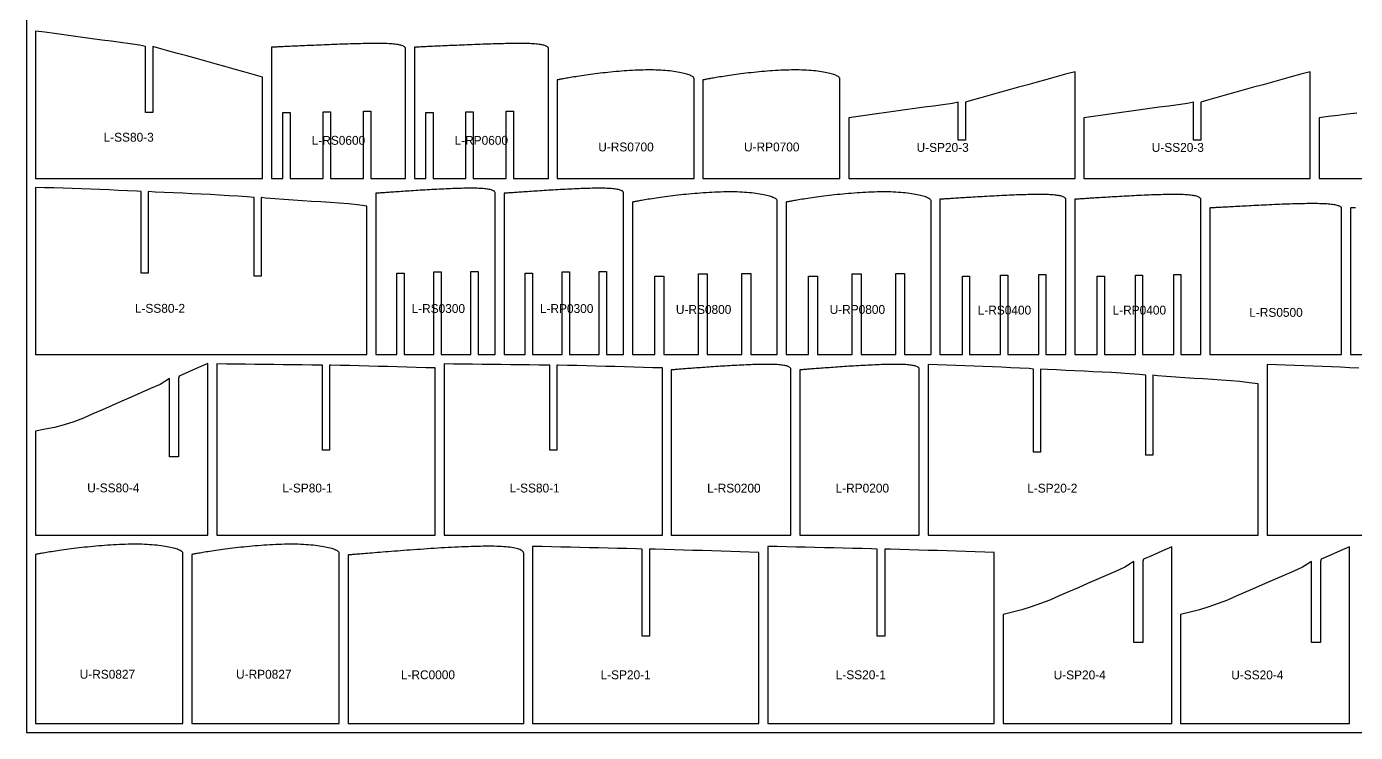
# Model space of a CAD drawing. Header units: millimetres. Extents: x 0 to 2440, y 0 to 1220.
# Drawn here: x 0 to 1197, y 0 to 636 of the extents above; entities that cross this region are included whole.
import ezdxf

# ---------------------------------------------------------------- set-up
doc = ezdxf.new("R2010")
doc.units = ezdxf.units.MM
for name, color, linetype in [('CUT', 7, 'CONTINUOUS'), ('LABEL', 1, 'CONTINUOUS'), ('SHEET', 8, 'CONTINUOUS')]:
    doc.layers.add(name, color=color, linetype=linetype)

msp = doc.modelspace()

# ---------------------------------------------------------------- linework, layer by layer
at = {"layer": 'CUT'}
for points in [[(8, 498.977), (212.714, 498.977), (212.714, 590.351), (204.184, 592.738), (195.654, 595.124), (187.124, 597.509), (178.595, 599.893), (170.065, 602.276), (161.535, 604.659), (153.005, 607.04), (144.476, 609.409), (135.946, 611.756), (127.416, 614.101), (118.887, 616.445), (113.686, 617.891), (113.686, 558.434), (107.028, 558.434), (107.028, 617.891), (101.827, 619.187), (93.297, 620.337), (84.768, 621.487), (76.238, 622.638), (67.708, 623.791), (59.178, 624.945), (50.649, 626.1), (42.119, 627.256), (33.589, 628.414), (25.059, 629.572), (16.53, 630.732), (8, 631.893)], [(220.714, 498.977), (230.901, 498.977), (230.901, 558.434), (237.559, 558.434), (237.559, 498.977), (267.182, 498.977), (267.182, 559.236), (273.827, 559.236), (273.827, 498.977), (303.463, 498.977), (303.463, 559.786), (310.095, 559.786), (310.095, 498.977), (341.419, 498.977), (341.419, 616.452), (341.338, 616.806), (341.162, 617.144), (340.892, 617.467), (340.529, 617.774), (340.072, 618.066), (339.524, 618.343), (338.884, 618.603), (338.155, 618.848), (337.337, 619.077), (336.433, 619.29), (335.442, 619.487), (334.368, 619.669), (333.212, 619.834), (331.976, 619.983), (330.661, 620.117), (329.271, 620.235), (327.806, 620.339), (326.271, 620.427), (324.666, 620.501), (322.994, 620.56), (321.258, 620.606), (319.461, 620.64), (317.605, 620.661), (315.692, 620.67), (313.727, 620.669), (311.712, 620.657), (309.649, 620.637), (307.542, 620.608), (305.395, 620.572), (303.209, 620.529), (300.989, 620.482), (298.737, 620.429), (296.458, 620.374), (294.154, 620.316), (291.819, 620.255), (289.461, 620.189), (287.089, 620.116), (284.706, 620.037), (282.318, 619.954), (279.927, 619.867), (277.537, 619.776), (275.152, 619.683), (272.776, 619.587), (270.412, 619.49), (268.064, 619.392), (265.736, 619.293), (263.431, 619.194), (261.154, 619.095), (258.907, 618.997), (256.694, 618.9), (254.52, 618.804), (252.386, 618.709), (250.297, 618.616), (248.256, 618.525), (246.267, 618.436), (244.332, 618.349), (242.454, 618.265), (240.637, 618.183), (238.884, 618.103), (237.197, 618.027), (235.579, 617.953), (234.033, 617.882), (232.561, 617.815), (231.165, 617.75), (229.849, 617.689), (228.614, 617.631), (227.461, 617.577), (226.394, 617.527), (225.414, 617.48), (224.522, 617.437), (223.72, 617.399), (223.009, 617.365), (222.39, 617.335), (221.865, 617.309), (221.434, 617.288), (221.098, 617.272), (220.858, 617.26), (220.714, 617.253)], [(349.419, 498.977), (359.607, 498.977), (359.607, 558.434), (366.265, 558.434), (366.265, 498.977), (395.888, 498.977), (395.888, 559.236), (402.532, 559.236), (402.532, 498.977), (432.168, 498.977), (432.168, 559.786), (438.8, 559.786), (438.8, 498.977), (470.125, 498.977), (470.125, 616.452), (470.043, 616.806), (469.868, 617.144), (469.598, 617.467), (469.234, 617.774), (468.778, 618.066), (468.229, 618.343), (467.59, 618.603), (466.86, 618.848), (466.043, 619.077), (465.138, 619.29), (464.148, 619.487), (463.074, 619.669), (461.918, 619.834), (460.681, 619.983), (459.367, 620.117), (457.976, 620.235), (456.512, 620.339), (454.976, 620.427), (453.371, 620.501), (451.699, 620.56), (449.963, 620.606), (448.166, 620.64), (446.31, 620.661), (444.398, 620.67), (442.433, 620.669), (440.417, 620.657), (438.355, 620.637), (436.248, 620.608), (434.1, 620.572), (431.914, 620.529), (429.694, 620.482), (427.443, 620.429), (425.163, 620.374), (422.859, 620.316), (420.525, 620.255), (418.166, 620.189), (415.794, 620.116), (413.412, 620.037), (411.023, 619.954), (408.632, 619.867), (406.243, 619.776), (403.858, 619.683), (401.481, 619.587), (399.117, 619.49), (396.77, 619.392), (394.441, 619.293), (392.137, 619.194), (389.859, 619.095), (387.612, 618.997), (385.4, 618.9), (383.225, 618.804), (381.092, 618.709), (379.003, 618.616), (376.962, 618.525), (374.972, 618.436), (373.037, 618.349), (371.16, 618.265), (369.343, 618.183), (367.589, 618.103), (365.902, 618.027), (364.284, 617.953), (362.738, 617.882), (361.266, 617.815), (359.871, 617.75), (358.554, 617.689), (357.319, 617.631), (356.167, 617.577), (355.1, 617.527), (354.119, 617.48), (353.227, 617.437), (352.425, 617.399), (351.714, 617.365), (351.096, 617.335), (350.57, 617.309), (350.14, 617.288), (349.804, 617.272), (349.563, 617.26), (349.419, 617.253)], [(478.125, 498.977), (601.45, 498.977), (601.45, 588.784), (601.433, 589.136), (601.318, 589.492), (601.105, 589.851), (600.793, 590.211), (600.384, 590.573), (599.878, 590.935), (599.275, 591.298), (598.577, 591.659), (597.783, 592.018), (596.896, 592.374), (595.916, 592.726), (594.845, 593.071), (593.686, 593.41), (592.438, 593.739), (591.105, 594.059), (589.688, 594.368), (588.19, 594.664), (586.613, 594.945), (584.96, 595.212), (583.233, 595.461), (581.435, 595.693), (579.57, 595.905), (577.639, 596.098), (575.647, 596.269), (573.597, 596.418), (571.492, 596.545), (569.335, 596.648), (567.131, 596.727), (564.883, 596.782), (562.594, 596.813), (560.269, 596.818), (557.912, 596.799), (555.526, 596.755), (553.115, 596.686), (550.693, 596.594), (548.26, 596.484), (545.815, 596.357), (543.36, 596.215), (540.9, 596.057), (538.439, 595.884), (535.981, 595.698), (533.529, 595.499), (531.088, 595.287), (528.662, 595.064), (526.253, 594.831), (523.867, 594.589), (521.507, 594.338), (519.176, 594.08), (516.879, 593.815), (514.619, 593.544), (512.399, 593.269), (510.223, 592.991), (508.094, 592.71), (506.017, 592.428), (503.993, 592.145), (502.026, 591.863), (500.119, 591.582), (498.276, 591.305), (496.498, 591.031), (494.789, 590.762), (493.152, 590.499), (491.588, 590.243), (490.101, 589.995), (488.692, 589.756), (487.363, 589.527), (486.118, 589.309), (484.957, 589.103), (483.882, 588.91), (482.895, 588.731), (481.998, 588.566), (481.192, 588.416), (480.477, 588.282), (479.856, 588.165), (479.328, 588.065), (478.896, 587.982), (478.559, 587.917), (478.318, 587.871), (478.173, 587.843), (478.125, 587.834)], [(609.45, 498.977), (732.775, 498.977), (732.775, 588.784), (732.758, 589.136), (732.643, 589.492), (732.43, 589.851), (732.118, 590.211), (731.709, 590.573), (731.203, 590.935), (730.6, 591.298), (729.902, 591.659), (729.108, 592.018), (728.221, 592.374), (727.241, 592.726), (726.171, 593.071), (725.011, 593.41), (723.763, 593.739), (722.43, 594.059), (721.013, 594.368), (719.515, 594.664), (717.938, 594.945), (716.285, 595.212), (714.558, 595.461), (712.76, 595.693), (710.895, 595.905), (708.964, 596.098), (706.972, 596.269), (704.922, 596.418), (702.817, 596.545), (700.66, 596.648), (698.456, 596.727), (696.208, 596.782), (693.919, 596.813), (691.594, 596.818), (689.237, 596.799), (686.851, 596.755), (684.44, 596.686), (682.018, 596.594), (679.585, 596.484), (677.14, 596.357), (674.685, 596.215), (672.225, 596.057), (669.764, 595.884), (667.306, 595.698), (664.854, 595.499), (662.413, 595.287), (659.987, 595.064), (657.578, 594.831), (655.192, 594.589), (652.832, 594.338), (650.501, 594.08), (648.204, 593.815), (645.944, 593.544), (643.724, 593.269), (641.548, 592.991), (639.42, 592.71), (637.342, 592.428), (635.318, 592.145), (633.351, 591.863), (631.444, 591.582), (629.601, 591.305), (627.823, 591.031), (626.114, 590.762), (624.477, 590.499), (622.913, 590.243), (621.426, 589.995), (620.017, 589.756), (618.688, 589.527), (617.443, 589.309), (616.282, 589.103), (615.207, 588.91), (614.22, 588.731), (613.323, 588.566), (612.517, 588.416), (611.802, 588.282), (611.181, 588.165), (610.653, 588.065), (610.221, 587.982), (609.884, 587.917), (609.643, 587.871), (609.498, 587.843), (609.45, 587.834)], [(740.775, 498.977), (944.677, 498.977), (944.677, 595.231), (936.181, 592.908), (927.685, 590.574), (919.189, 588.238), (910.693, 585.892), (902.197, 583.543), (893.701, 581.186), (885.205, 578.825), (876.71, 576.46), (868.214, 574.098), (859.718, 571.73), (851.222, 569.356), (846.042, 567.913), (846.042, 533.445), (839.41, 533.445), (839.41, 567.913), (834.23, 566.626), (825.734, 565.488), (817.238, 564.343), (808.742, 563.196), (800.246, 562.039), (791.75, 560.881), (783.254, 559.715), (774.758, 558.544), (766.262, 557.368), (757.766, 556.183), (749.271, 554.996), (740.775, 553.798)], [(952.677, 498.977), (1156.579, 498.977), (1156.579, 595.231), (1148.083, 592.908), (1139.588, 590.574), (1131.092, 588.238), (1122.596, 585.892), (1114.1, 583.543), (1105.604, 581.186), (1097.108, 578.825), (1088.612, 576.46), (1080.116, 574.098), (1071.62, 571.73), (1063.124, 569.356), (1057.944, 567.913), (1057.944, 533.445), (1051.312, 533.445), (1051.312, 567.913), (1046.132, 566.626), (1037.636, 565.488), (1029.14, 564.343), (1020.644, 563.196), (1012.149, 562.039), (1003.653, 560.881), (995.157, 559.715), (986.661, 558.544), (978.165, 557.368), (969.669, 556.183), (961.173, 554.996), (952.677, 553.798)], [(8, 340.403), (306.591, 340.403), (306.591, 474.188), (298.297, 475.191), (290.003, 476.143), (281.709, 476.737), (273.414, 477.305), (265.12, 477.874), (256.826, 478.443), (248.532, 479.013), (240.238, 479.583), (231.943, 480.153), (223.649, 480.716), (215.355, 481.279), (211.331, 481.77), (211.331, 411.087), (204.926, 411.087), (204.926, 481.77), (198.767, 482.407), (190.472, 482.971), (182.178, 483.536), (173.884, 484.089), (165.59, 484.518), (157.296, 484.928), (149.001, 485.304), (140.707, 485.679), (132.413, 486.055), (124.119, 486.431), (115.825, 486.807), (109.665, 487.231), (109.665, 413.817), (103.26, 413.817), (103.26, 487.231), (99.236, 487.559), (90.942, 487.935), (82.648, 488.312), (74.354, 488.689), (66.059, 489.066), (57.765, 489.437), (49.471, 489.792), (41.177, 490.077), (32.883, 490.296), (24.588, 490.516), (16.294, 490.736), (8, 490.977)], [(314.591, 340.403), (333.727, 340.403), (333.727, 413.817), (340.131, 413.817), (340.131, 340.403), (367.058, 340.403), (367.058, 414.843), (373.45, 414.843), (373.45, 340.403), (400.39, 340.403), (400.39, 415.321), (406.77, 415.321), (406.77, 340.403), (422.256, 340.403), (422.256, 486.174), (422.177, 486.524), (422.013, 486.858), (421.765, 487.177), (421.435, 487.481), (421.021, 487.77), (420.526, 488.043), (419.951, 488.3), (419.295, 488.541), (418.561, 488.767), (417.75, 488.976), (416.863, 489.169), (415.901, 489.346), (414.867, 489.507), (413.762, 489.652), (412.588, 489.781), (411.346, 489.894), (410.039, 489.991), (408.668, 490.073), (407.236, 490.14), (405.745, 490.192), (404.198, 490.229), (402.596, 490.253), (400.942, 490.264), (399.238, 490.262), (397.487, 490.249), (395.692, 490.224), (393.855, 490.19), (391.979, 490.145), (390.066, 490.093), (388.12, 490.033), (386.143, 489.966), (384.139, 489.893), (382.109, 489.816), (380.057, 489.735), (377.978, 489.65), (375.877, 489.558), (373.763, 489.459), (371.64, 489.355), (369.512, 489.245), (367.381, 489.13), (365.252, 489.012), (363.126, 488.89), (361.009, 488.766), (358.902, 488.64), (356.81, 488.512), (354.735, 488.384), (352.681, 488.255), (350.651, 488.126), (348.649, 487.998), (346.677, 487.871), (344.738, 487.746), (342.836, 487.621), (340.974, 487.499), (339.155, 487.379), (337.381, 487.261), (335.655, 487.146), (333.981, 487.034), (332.361, 486.925), (330.798, 486.819), (329.293, 486.717), (327.851, 486.618), (326.472, 486.523), (325.159, 486.433), (323.914, 486.346), (322.74, 486.264), (321.638, 486.186), (320.611, 486.114), (319.659, 486.046), (318.784, 485.984), (317.989, 485.926), (317.273, 485.875), (316.639, 485.829), (316.087, 485.788), (315.618, 485.754), (315.234, 485.726), (314.934, 485.704), (314.72, 485.688), (314.591, 485.679)], [(430.256, 340.403), (449.392, 340.403), (449.392, 413.817), (455.796, 413.817), (455.796, 340.403), (482.723, 340.403), (482.723, 414.843), (489.115, 414.843), (489.115, 340.403), (516.055, 340.403), (516.055, 415.321), (522.435, 415.321), (522.435, 340.403), (537.921, 340.403), (537.921, 486.174), (537.842, 486.524), (537.678, 486.858), (537.43, 487.177), (537.1, 487.481), (536.686, 487.77), (536.191, 488.043), (535.616, 488.3), (534.96, 488.541), (534.226, 488.767), (533.415, 488.976), (532.528, 489.169), (531.566, 489.346), (530.532, 489.507), (529.427, 489.652), (528.253, 489.781), (527.011, 489.894), (525.704, 489.991), (524.333, 490.073), (522.901, 490.14), (521.41, 490.192), (519.863, 490.229), (518.261, 490.253), (516.607, 490.264), (514.903, 490.262), (513.152, 490.249), (511.357, 490.224), (509.52, 490.19), (507.644, 490.145), (505.731, 490.093), (503.785, 490.033), (501.808, 489.966), (499.804, 489.893), (497.774, 489.816), (495.722, 489.735), (493.643, 489.65), (491.542, 489.558), (489.428, 489.459), (487.305, 489.355), (485.177, 489.245), (483.046, 489.13), (480.917, 489.012), (478.791, 488.89), (476.674, 488.766), (474.567, 488.64), (472.475, 488.512), (470.4, 488.384), (468.346, 488.255), (466.316, 488.126), (464.314, 487.998), (462.342, 487.871), (460.403, 487.746), (458.501, 487.621), (456.639, 487.499), (454.82, 487.379), (453.046, 487.261), (451.32, 487.146), (449.646, 487.034), (448.026, 486.925), (446.463, 486.819), (444.958, 486.717), (443.516, 486.618), (442.137, 486.523), (440.824, 486.433), (439.579, 486.346), (438.405, 486.264), (437.303, 486.186), (436.276, 486.114), (435.324, 486.046), (434.449, 485.984), (433.654, 485.926), (432.938, 485.875), (432.304, 485.829), (431.752, 485.788), (431.283, 485.754), (430.899, 485.726), (430.599, 485.704), (430.385, 485.688), (430.256, 485.679)], [(545.921, 340.403), (566.046, 340.403), (566.046, 411.089), (574.157, 411.089), (574.157, 340.403), (605.331, 340.403), (605.331, 413.207), (613.352, 413.207), (613.352, 340.403), (644.614, 340.403), (644.614, 413.425), (652.547, 413.425), (652.547, 340.403), (676.439, 340.403), (676.439, 478.777), (676.419, 479.132), (676.296, 479.491), (676.069, 479.853), (675.738, 480.218), (675.304, 480.584), (674.767, 480.952), (674.128, 481.32), (673.387, 481.687), (672.546, 482.052), (671.607, 482.415), (670.569, 482.773), (669.436, 483.126), (668.208, 483.471), (666.887, 483.809), (665.476, 484.136), (663.977, 484.452), (662.391, 484.755), (660.723, 485.045), (658.974, 485.318), (657.147, 485.575), (655.245, 485.813), (653.271, 486.033), (651.229, 486.231), (649.122, 486.409), (646.953, 486.564), (644.726, 486.695), (642.445, 486.803), (640.114, 486.886), (637.736, 486.945), (635.315, 486.978), (632.856, 486.985), (630.363, 486.967), (627.839, 486.924), (625.289, 486.855), (622.726, 486.762), (620.153, 486.651), (617.565, 486.522), (614.968, 486.378), (612.365, 486.217), (609.761, 486.042), (607.16, 485.852), (604.565, 485.649), (601.982, 485.434), (599.414, 485.207), (596.866, 484.969), (594.341, 484.722), (591.843, 484.466), (589.376, 484.202), (586.945, 483.932), (584.553, 483.655), (582.204, 483.374), (579.901, 483.09), (577.648, 482.802), (575.449, 482.514), (573.306, 482.224), (571.225, 481.935), (569.206, 481.648), (567.255, 481.364), (565.373, 481.084), (563.564, 480.808), (561.831, 480.539), (560.175, 480.277), (558.601, 480.023), (557.109, 479.778), (555.703, 479.543), (554.384, 479.32), (553.155, 479.109), (552.017, 478.911), (550.973, 478.727), (550.023, 478.558), (549.169, 478.404), (548.412, 478.267), (547.754, 478.147), (547.196, 478.044), (546.738, 477.959), (546.381, 477.893), (546.126, 477.845), (545.972, 477.817), (545.921, 477.807)], [(684.439, 340.403), (704.564, 340.403), (704.564, 411.089), (712.675, 411.089), (712.675, 340.403), (743.848, 340.403), (743.848, 413.207), (751.869, 413.207), (751.869, 340.403), (783.132, 340.403), (783.132, 413.425), (791.064, 413.425), (791.064, 340.403), (814.956, 340.403), (814.956, 478.777), (814.937, 479.132), (814.813, 479.491), (814.586, 479.853), (814.255, 480.218), (813.821, 480.584), (813.284, 480.952), (812.645, 481.32), (811.904, 481.687), (811.064, 482.052), (810.124, 482.415), (809.086, 482.773), (807.953, 483.126), (806.725, 483.471), (805.404, 483.809), (803.993, 484.136), (802.494, 484.452), (800.909, 484.755), (799.24, 485.045), (797.491, 485.318), (795.664, 485.575), (793.762, 485.813), (791.788, 486.033), (789.746, 486.231), (787.639, 486.409), (785.47, 486.564), (783.243, 486.695), (780.962, 486.803), (778.631, 486.886), (776.253, 486.945), (773.832, 486.978), (771.373, 486.985), (768.88, 486.967), (766.356, 486.924), (763.806, 486.855), (761.244, 486.762), (758.67, 486.651), (756.082, 486.522), (753.485, 486.378), (750.882, 486.217), (748.278, 486.042), (745.677, 485.852), (743.083, 485.649), (740.499, 485.434), (737.932, 485.207), (735.383, 484.969), (732.858, 484.722), (730.36, 484.466), (727.894, 484.202), (725.462, 483.932), (723.07, 483.655), (720.721, 483.374), (718.418, 483.09), (716.165, 482.802), (713.966, 482.514), (711.824, 482.224), (709.742, 481.935), (707.724, 481.648), (705.772, 481.364), (703.891, 481.084), (702.082, 480.808), (700.348, 480.539), (698.693, 480.277), (697.118, 480.023), (695.626, 479.778), (694.22, 479.543), (692.902, 479.32), (691.672, 479.109), (690.535, 478.911), (689.49, 478.727), (688.54, 478.558), (687.686, 478.404), (686.93, 478.267), (686.272, 478.147), (685.713, 478.044), (685.255, 477.959), (684.898, 477.893), (684.643, 477.845), (684.49, 477.817), (684.439, 477.807)], [(822.956, 340.403), (843.175, 340.403), (843.175, 411.087), (849.58, 411.087), (849.58, 340.403), (877.663, 340.403), (877.663, 412.054), (884.055, 412.054), (884.055, 340.403), (912.151, 340.403), (912.151, 412.517), (918.531, 412.517), (918.531, 340.403), (936.495, 340.403), (936.495, 480.368), (936.413, 480.729), (936.243, 481.075), (935.984, 481.405), (935.637, 481.719), (935.203, 482.018), (934.683, 482.301), (934.077, 482.568), (933.388, 482.818), (932.615, 483.053), (931.761, 483.27), (930.827, 483.472), (929.814, 483.657), (928.724, 483.825), (927.56, 483.977), (926.322, 484.113), (925.013, 484.232), (923.635, 484.336), (922.19, 484.424), (920.68, 484.496), (919.108, 484.554), (917.476, 484.597), (915.786, 484.626), (914.042, 484.642), (912.245, 484.646), (910.398, 484.637), (908.504, 484.617), (906.566, 484.587), (904.587, 484.548), (902.569, 484.5), (900.516, 484.445), (898.43, 484.383), (896.315, 484.316), (894.174, 484.244), (892.01, 484.168), (889.816, 484.089), (887.6, 484.003), (885.37, 483.91), (883.131, 483.81), (880.886, 483.706), (878.638, 483.597), (876.392, 483.484), (874.15, 483.367), (871.916, 483.249), (869.694, 483.128), (867.487, 483.006), (865.298, 482.883), (863.131, 482.759), (860.99, 482.636), (858.878, 482.514), (856.797, 482.392), (854.753, 482.271), (852.747, 482.152), (850.782, 482.035), (848.863, 481.92), (846.992, 481.807), (845.173, 481.697), (843.407, 481.59), (841.698, 481.486), (840.049, 481.384), (838.462, 481.287), (836.94, 481.192), (835.486, 481.102), (834.101, 481.015), (832.789, 480.932), (831.55, 480.853), (830.388, 480.779), (829.304, 480.71), (828.3, 480.645), (827.378, 480.585), (826.539, 480.53), (825.784, 480.481), (825.115, 480.437), (824.533, 480.398), (824.039, 480.366), (823.634, 480.339), (823.318, 480.318), (823.092, 480.302), (822.956, 480.293)], [(944.495, 340.403), (964.714, 340.403), (964.714, 411.087), (971.119, 411.087), (971.119, 340.403), (999.202, 340.403), (999.202, 412.054), (1005.594, 412.054), (1005.594, 340.403), (1033.69, 340.403), (1033.69, 412.517), (1040.07, 412.517), (1040.07, 340.403), (1058.034, 340.403), (1058.034, 480.368), (1057.952, 480.729), (1057.782, 481.075), (1057.523, 481.405), (1057.176, 481.719), (1056.742, 482.018), (1056.222, 482.301), (1055.616, 482.568), (1054.927, 482.818), (1054.154, 483.053), (1053.3, 483.27), (1052.366, 483.472), (1051.353, 483.657), (1050.263, 483.825), (1049.099, 483.977), (1047.861, 484.113), (1046.552, 484.232), (1045.174, 484.336), (1043.729, 484.424), (1042.219, 484.496), (1040.647, 484.554), (1039.015, 484.597), (1037.325, 484.626), (1035.581, 484.642), (1033.784, 484.646), (1031.937, 484.637), (1030.043, 484.617), (1028.105, 484.587), (1026.126, 484.548), (1024.108, 484.5), (1022.055, 484.445), (1019.97, 484.383), (1017.855, 484.316), (1015.713, 484.244), (1013.549, 484.168), (1011.356, 484.089), (1009.139, 484.003), (1006.909, 483.91), (1004.67, 483.81), (1002.425, 483.706), (1000.177, 483.597), (997.931, 483.484), (995.689, 483.367), (993.455, 483.249), (991.233, 483.128), (989.026, 483.006), (986.837, 482.883), (984.671, 482.759), (982.529, 482.636), (980.417, 482.514), (978.337, 482.392), (976.292, 482.271), (974.286, 482.152), (972.322, 482.035), (970.402, 481.92), (968.531, 481.807), (966.712, 481.697), (964.946, 481.59), (963.237, 481.486), (961.588, 481.384), (960.001, 481.287), (958.479, 481.192), (957.025, 481.102), (955.64, 481.015), (954.328, 480.932), (953.09, 480.853), (951.927, 480.779), (950.843, 480.71), (949.84, 480.645), (948.917, 480.585), (948.078, 480.53), (947.323, 480.481), (946.654, 480.437), (946.072, 480.398), (945.578, 480.366), (945.173, 480.339), (944.857, 480.318), (944.631, 480.302), (944.495, 480.293)], [(1066.034, 340.403), (1184.911, 340.403), (1184.911, 472.079), (1184.828, 472.443), (1184.652, 472.792), (1184.384, 473.124), (1184.023, 473.441), (1183.571, 473.743), (1183.029, 474.028), (1182.397, 474.296), (1181.677, 474.549), (1180.87, 474.785), (1179.977, 475.005), (1179, 475.208), (1177.941, 475.395), (1176.801, 475.565), (1175.583, 475.719), (1174.288, 475.857), (1172.918, 475.978), (1171.475, 476.084), (1169.963, 476.174), (1168.382, 476.249), (1166.736, 476.309), (1165.027, 476.355), (1163.257, 476.387), (1161.43, 476.406), (1159.548, 476.412), (1157.613, 476.407), (1155.629, 476.392), (1153.599, 476.366), (1151.526, 476.332), (1149.412, 476.289), (1147.261, 476.239), (1145.076, 476.183), (1142.86, 476.122), (1140.617, 476.057), (1138.349, 475.989), (1136.051, 475.918), (1133.729, 475.839), (1131.394, 475.755), (1129.049, 475.664), (1126.697, 475.568), (1124.343, 475.467), (1121.991, 475.363), (1119.643, 475.256), (1117.303, 475.147), (1114.976, 475.035), (1112.664, 474.923), (1110.372, 474.809), (1108.103, 474.695), (1105.86, 474.582), (1103.648, 474.469), (1101.469, 474.357), (1099.328, 474.246), (1097.227, 474.137), (1095.17, 474.029), (1093.16, 473.924), (1091.201, 473.821), (1089.296, 473.72), (1087.447, 473.622), (1085.657, 473.526), (1083.931, 473.434), (1082.269, 473.344), (1080.676, 473.258), (1079.153, 473.176), (1077.703, 473.096), (1076.329, 473.021), (1075.032, 472.949), (1073.815, 472.882), (1072.681, 472.819), (1071.63, 472.76), (1070.664, 472.705), (1069.785, 472.655), (1068.995, 472.61), (1068.295, 472.57), (1067.686, 472.535), (1067.168, 472.505), (1066.744, 472.48), (1066.413, 472.461), (1066.176, 472.447), (1066.034, 472.439)], [(8, 177.56), (163.452, 177.56), (163.452, 332.403), (154.815, 328.623), (146.179, 324.841), (137.543, 321.058), (136.748, 318.933), (136.748, 248.246), (128.637, 248.246), (128.637, 318.933), (120.271, 313.49), (111.634, 309.704), (102.998, 305.917), (94.362, 302.13), (85.726, 298.341), (77.09, 294.551), (68.453, 290.761), (59.817, 286.97), (51.181, 283.177), (42.545, 279.953), (33.909, 277.086), (25.272, 274.835), (16.636, 273.171), (8, 271.498)], [(171.452, 177.56), (368.175, 177.56), (368.175, 328.325), (359.622, 328.571), (351.068, 328.816), (342.515, 329.062), (333.962, 329.308), (325.409, 329.554), (316.856, 329.799), (308.303, 330.045), (299.749, 330.29), (291.196, 330.477), (282.643, 330.639), (274.09, 330.74), (273.012, 330.791), (273.012, 254.176), (266.614, 254.176), (266.614, 330.791), (265.537, 330.842), (256.983, 330.944), (248.43, 331.046), (239.877, 331.148), (231.324, 331.25), (222.771, 331.352), (214.218, 331.454), (205.664, 331.556), (197.111, 331.658), (188.558, 331.76), (180.005, 331.863), (171.452, 331.965)], [(376.175, 177.56), (572.898, 177.56), (572.898, 328.325), (564.345, 328.571), (555.792, 328.816), (547.238, 329.062), (538.685, 329.308), (530.132, 329.554), (521.579, 329.799), (513.026, 330.045), (504.472, 330.29), (495.919, 330.477), (487.366, 330.639), (478.813, 330.74), (477.735, 330.791), (477.735, 254.176), (471.337, 254.176), (471.337, 330.791), (470.26, 330.842), (461.707, 330.944), (453.153, 331.046), (444.6, 331.148), (436.047, 331.25), (427.494, 331.352), (418.941, 331.454), (410.387, 331.556), (401.834, 331.658), (393.281, 331.76), (384.728, 331.863), (376.175, 331.965)], [(580.898, 177.56), (688.64, 177.56), (688.64, 327.469), (688.559, 327.826), (688.393, 328.168), (688.143, 328.493), (687.81, 328.804), (687.395, 329.098), (686.898, 329.376), (686.32, 329.638), (685.663, 329.883), (684.927, 330.112), (684.114, 330.325), (683.225, 330.521), (682.262, 330.7), (681.226, 330.863), (680.12, 331.009), (678.944, 331.138), (677.7, 331.251), (676.392, 331.348), (675.02, 331.429), (673.587, 331.494), (672.095, 331.544), (670.546, 331.579), (668.943, 331.6), (667.288, 331.607), (665.584, 331.602), (663.832, 331.583), (662.036, 331.554), (660.199, 331.513), (658.322, 331.463), (656.409, 331.404), (654.462, 331.336), (652.484, 331.262), (650.479, 331.182), (648.449, 331.096), (646.397, 331.006), (644.317, 330.912), (642.214, 330.811), (640.099, 330.703), (637.976, 330.588), (635.846, 330.468), (633.715, 330.343), (631.584, 330.214), (629.458, 330.082), (627.34, 329.947), (625.232, 329.81), (623.139, 329.671), (621.063, 329.532), (619.008, 329.392), (616.978, 329.253), (614.974, 329.114), (613.001, 328.976), (611.061, 328.839), (609.159, 328.704), (607.296, 328.571), (605.475, 328.441), (603.701, 328.313), (601.974, 328.188), (600.299, 328.066), (598.678, 327.947), (597.114, 327.832), (595.609, 327.72), (594.165, 327.613), (592.785, 327.51), (591.472, 327.411), (590.227, 327.317), (589.052, 327.227), (587.949, 327.143), (586.921, 327.064), (585.969, 326.99), (585.094, 326.922), (584.297, 326.86), (583.581, 326.804), (582.947, 326.754), (582.395, 326.71), (581.926, 326.673), (581.541, 326.642), (581.241, 326.618), (581.027, 326.601), (580.898, 326.591)], [(696.64, 177.56), (804.383, 177.56), (804.383, 327.469), (804.301, 327.826), (804.135, 328.168), (803.886, 328.493), (803.553, 328.804), (803.138, 329.098), (802.641, 329.376), (802.063, 329.638), (801.405, 329.883), (800.67, 330.112), (799.857, 330.325), (798.968, 330.521), (798.005, 330.7), (796.969, 330.863), (795.862, 331.009), (794.686, 331.138), (793.443, 331.251), (792.134, 331.348), (790.763, 331.429), (789.33, 331.494), (787.838, 331.544), (786.289, 331.579), (784.686, 331.6), (783.031, 331.607), (781.326, 331.602), (779.575, 331.583), (777.779, 331.554), (775.941, 331.513), (774.064, 331.463), (772.151, 331.404), (770.204, 331.336), (768.227, 331.262), (766.221, 331.182), (764.191, 331.096), (762.139, 331.006), (760.059, 330.912), (757.956, 330.811), (755.842, 330.703), (753.718, 330.588), (751.589, 330.468), (749.457, 330.343), (747.327, 330.214), (745.201, 330.082), (743.082, 329.947), (740.975, 329.81), (738.881, 329.671), (736.806, 329.532), (734.751, 329.392), (732.72, 329.253), (730.716, 329.114), (728.743, 328.976), (726.804, 328.839), (724.901, 328.704), (723.038, 328.571), (721.218, 328.441), (719.443, 328.313), (717.717, 328.188), (716.042, 328.066), (714.421, 327.947), (712.857, 327.832), (711.351, 327.72), (709.908, 327.613), (708.528, 327.51), (707.214, 327.411), (705.969, 327.317), (704.794, 327.227), (703.692, 327.143), (702.664, 327.064), (701.711, 326.99), (700.836, 326.922), (700.04, 326.86), (699.324, 326.804), (698.689, 326.754), (698.137, 326.71), (697.668, 326.673), (697.284, 326.642), (696.984, 326.618), (696.769, 326.601), (696.64, 326.591)], [(812.383, 177.56), (1109.825, 177.56), (1109.825, 314.009), (1101.562, 315.057), (1093.3, 316.05), (1085.038, 316.66), (1076.776, 317.243), (1068.513, 317.825), (1060.251, 318.408), (1051.989, 318.989), (1043.726, 319.57), (1035.464, 320.151), (1027.202, 320.721), (1018.94, 321.291), (1014.931, 321.787), (1014.931, 249.674), (1008.551, 249.674), (1008.551, 321.787), (1002.415, 322.431), (994.153, 323), (985.891, 323.569), (977.628, 324.125), (969.366, 324.568), (961.104, 324.992), (952.841, 325.385), (944.579, 325.777), (936.317, 326.169), (928.055, 326.561), (919.792, 326.953), (913.657, 327.395), (913.657, 252.478), (907.277, 252.478), (907.277, 327.395), (903.268, 327.737), (895.006, 328.129), (886.743, 328.521), (878.481, 328.913), (870.219, 329.305), (861.956, 329.693), (853.694, 330.069), (845.432, 330.395), (837.17, 330.675), (828.907, 330.949), (820.645, 331.223), (812.383, 331.5)], [(8, 8), (140.899, 8), (140.899, 161.283), (140.879, 161.64), (140.753, 162.001), (140.521, 162.364), (140.184, 162.731), (139.741, 163.1), (139.194, 163.469), (138.543, 163.84), (137.789, 164.21), (136.932, 164.578), (135.975, 164.943), (134.919, 165.304), (133.764, 165.659), (132.514, 166.008), (131.169, 166.348), (129.732, 166.678), (128.205, 166.997), (126.591, 167.303), (124.892, 167.595), (123.111, 167.872), (121.251, 168.131), (119.315, 168.372), (117.305, 168.594), (115.226, 168.795), (113.081, 168.974), (110.873, 169.131), (108.606, 169.265), (106.283, 169.374), (103.91, 169.458), (101.489, 169.518), (99.024, 169.552), (96.521, 169.56), (93.982, 169.542), (91.413, 169.499), (88.817, 169.43), (86.208, 169.336), (83.587, 169.225), (80.953, 169.095), (78.308, 168.95), (75.658, 168.788), (73.006, 168.612), (70.358, 168.421), (67.716, 168.216), (65.086, 167.999), (62.471, 167.771), (59.876, 167.531), (57.305, 167.282), (54.762, 167.024), (52.251, 166.758), (49.775, 166.485), (47.339, 166.207), (44.947, 165.923), (42.602, 165.636), (40.308, 165.346), (38.068, 165.055), (35.887, 164.763), (33.767, 164.472), (31.712, 164.182), (29.725, 163.895), (27.809, 163.613), (25.967, 163.335), (24.201, 163.063), (22.516, 162.798), (20.912, 162.542), (19.393, 162.295), (17.961, 162.058), (16.618, 161.833), (15.367, 161.62), (14.208, 161.42), (13.144, 161.234), (12.177, 161.063), (11.307, 160.908), (10.537, 160.77), (9.867, 160.649), (9.298, 160.545), (8.832, 160.459), (8.468, 160.392), (8.208, 160.344), (8.052, 160.315), (8, 160.306)], [(148.899, 8), (281.797, 8), (281.797, 161.283), (281.777, 161.64), (281.651, 162.001), (281.42, 162.364), (281.082, 162.731), (280.64, 163.1), (280.093, 163.469), (279.442, 163.84), (278.687, 164.21), (277.831, 164.578), (276.874, 164.943), (275.817, 165.304), (274.663, 165.659), (273.412, 166.008), (272.067, 166.348), (270.631, 166.678), (269.104, 166.997), (267.49, 167.303), (265.791, 167.595), (264.01, 167.872), (262.15, 168.131), (260.213, 168.372), (258.204, 168.594), (256.125, 168.795), (253.979, 168.974), (251.771, 169.131), (249.504, 169.265), (247.182, 169.374), (244.808, 169.458), (242.387, 169.518), (239.923, 169.552), (237.42, 169.56), (234.881, 169.542), (232.312, 169.499), (229.716, 169.43), (227.106, 169.336), (224.486, 169.225), (221.851, 169.095), (219.207, 168.95), (216.556, 168.788), (213.905, 168.612), (211.256, 168.421), (208.615, 168.216), (205.985, 167.999), (203.37, 167.771), (200.775, 167.531), (198.204, 167.282), (195.661, 167.024), (193.149, 166.758), (190.674, 166.485), (188.238, 166.207), (185.845, 165.923), (183.5, 165.636), (181.206, 165.346), (178.967, 165.055), (176.786, 164.763), (174.666, 164.472), (172.611, 164.182), (170.624, 163.895), (168.707, 163.613), (166.865, 163.335), (165.1, 163.063), (163.414, 162.798), (161.811, 162.542), (160.292, 162.295), (158.86, 162.058), (157.517, 161.833), (156.265, 161.62), (155.107, 161.42), (154.043, 161.234), (153.075, 161.063), (152.206, 160.908), (151.435, 160.77), (150.765, 160.649), (150.197, 160.545), (149.73, 160.459), (149.367, 160.392), (149.107, 160.344), (148.951, 160.315), (148.899, 160.306)], [(289.797, 8), (447.996, 8), (447.996, 161.32), (447.873, 161.865), (447.627, 162.388), (447.257, 162.887), (446.766, 163.362), (446.153, 163.813), (445.421, 164.24), (444.571, 164.643), (443.603, 165.021), (442.521, 165.374), (441.325, 165.702), (440.018, 166.005), (438.603, 166.283), (437.081, 166.536), (435.455, 166.763), (433.727, 166.965), (431.901, 167.142), (429.98, 167.294), (427.965, 167.421), (425.861, 167.525), (423.671, 167.605), (421.398, 167.663), (419.045, 167.698), (416.616, 167.712), (414.114, 167.706), (411.543, 167.681), (408.908, 167.638), (406.211, 167.577), (403.457, 167.502), (400.649, 167.412), (397.793, 167.309), (394.891, 167.195), (391.948, 167.072), (388.969, 166.939), (385.958, 166.8), (382.905, 166.654), (379.819, 166.496), (376.715, 166.327), (373.598, 166.148), (370.473, 165.961), (367.344, 165.766), (364.216, 165.564), (361.095, 165.357), (357.986, 165.145), (354.892, 164.931), (351.819, 164.714), (348.772, 164.495), (345.755, 164.275), (342.774, 164.056), (339.833, 163.837), (336.936, 163.62), (334.089, 163.404), (331.295, 163.191), (328.56, 162.982), (325.887, 162.775), (323.281, 162.573), (320.747, 162.375), (318.288, 162.181), (315.908, 161.993), (313.611, 161.811), (311.4, 161.634), (309.28, 161.463), (307.254, 161.299), (305.326, 161.142), (303.497, 160.993), (301.772, 160.85), (300.153, 160.716), (298.643, 160.59), (297.244, 160.473), (295.959, 160.365), (294.79, 160.265), (293.738, 160.176), (292.806, 160.096), (291.995, 160.026), (291.307, 159.967), (290.742, 159.918), (290.302, 159.88), (289.986, 159.852), (289.797, 159.836)], [(455.996, 8), (659.917, 8), (659.917, 162.153), (651.421, 162.425), (642.924, 162.695), (634.427, 162.962), (625.93, 163.226), (617.434, 163.49), (608.937, 163.747), (600.44, 164.004), (591.944, 164.255), (583.447, 164.497), (574.95, 164.726), (566.453, 164.947), (561.273, 165.161), (561.273, 86.581), (554.64, 86.581), (554.64, 165.161), (549.46, 165.37), (540.963, 165.58), (532.467, 165.79), (523.97, 165.996), (515.473, 166.202), (506.976, 166.408), (498.48, 166.614), (489.983, 166.817), (481.486, 167.021), (472.99, 167.225), (464.493, 167.429), (455.996, 167.632)], [(667.917, 8), (871.839, 8), (871.839, 162.153), (863.342, 162.425), (854.845, 162.695), (846.348, 162.962), (837.852, 163.226), (829.355, 163.49), (820.858, 163.747), (812.362, 164.004), (803.865, 164.255), (795.368, 164.497), (786.871, 164.726), (778.375, 164.947), (773.194, 165.161), (773.194, 86.581), (766.562, 86.581), (766.562, 165.161), (761.381, 165.37), (752.885, 165.58), (744.388, 165.79), (735.891, 165.996), (727.394, 166.202), (718.898, 166.408), (710.401, 166.614), (701.904, 166.817), (693.407, 167.021), (684.911, 167.225), (676.414, 167.429), (667.917, 167.632)], [(879.839, 8), (1031.869, 8), (1031.869, 167.127), (1023.423, 163.456), (1014.977, 159.785), (1006.531, 156.11), (1005.753, 154.044), (1005.753, 81.022), (997.821, 81.022), (997.821, 154.044), (989.638, 148.754), (981.192, 145.076), (972.746, 141.396), (964.3, 137.711), (955.854, 134.027), (947.408, 130.342), (938.961, 126.657), (930.515, 122.966), (922.069, 119.274), (913.623, 116.006), (905.177, 113.002), (896.731, 110.445), (888.285, 108.303), (879.839, 106.134)], [(1039.869, 8), (1191.899, 8), (1191.899, 167.127), (1183.453, 163.456), (1175.007, 159.785), (1166.561, 156.11), (1165.784, 154.044), (1165.784, 81.022), (1157.851, 81.022), (1157.851, 154.044), (1149.669, 148.754), (1141.222, 145.076), (1132.776, 141.396), (1124.33, 137.711), (1115.884, 134.027), (1107.438, 130.342), (1098.992, 126.657), (1090.546, 122.966), (1082.1, 119.274), (1073.653, 116.006), (1065.207, 113.002), (1056.761, 110.445), (1048.315, 108.303), (1039.869, 106.134)]]:
    msp.add_lwpolyline(points, close=True, dxfattribs=at)
for points in [[(1198.63, 557.878), (1190.118, 556.843), (1181.605, 555.807), (1173.092, 554.769), (1164.579, 553.727), (1164.579, 498.977), (1368.885, 498.977)], [(1197.541, 472.705), (1196.662, 472.655), (1195.872, 472.61), (1195.172, 472.57), (1194.562, 472.535), (1194.045, 472.505), (1193.621, 472.48), (1193.29, 472.461), (1193.053, 472.447), (1192.911, 472.439), (1192.911, 340.403), (1311.788, 340.403)], [(1200.447, 328.129), (1192.185, 328.521), (1183.923, 328.913), (1175.661, 329.305), (1167.398, 329.693), (1159.136, 330.069), (1150.874, 330.395), (1142.611, 330.675), (1134.349, 330.949), (1126.087, 331.223), (1117.825, 331.5), (1117.825, 177.56), (1415.267, 177.56)]]:
    msp.add_lwpolyline(points, dxfattribs=at)
at = {"layer": 'SHEET'}
msp.add_lwpolyline([(0, 0), (2440, 0), (2440, 1220), (0, 1220)], close=True, dxfattribs=at)

# ---------------------------------------------------------------- texts
at = {"layer": 'LABEL'}
for s, p in [('L-SS80-3', (69.414, 532.206)), ('L-RS0600', (256.925, 529.401)), ('L-RP0600', (385.631, 529.401)), ('U-RS0700', (515.122, 523.438)), ('U-RP0700', (646.447, 523.438)), ('U-SP20-3', (801.945, 523.041)), ('U-SS20-3', (1013.848, 523.041)), ('L-SS80-2', (97.577, 378.047)), ('L-RS0300', (346.891, 377.868)), ('L-RP0300', (462.556, 377.868)), ('U-RS0800', (585.076, 377.049)), ('U-RP0800', (723.594, 377.049)), ('L-RS0400', (857.018, 376.464)), ('L-RP0400', (978.557, 376.464)), ('L-RS0500', (1101.697, 374.405)), ('U-SS80-4', (54.635, 216.271)), ('L-SP80-1', (230.469, 216.161)), ('L-SS80-1', (435.192, 216.161)), ('L-RS0200', (613.221, 216.072)), ('L-RP0200', (728.963, 216.072)), ('L-SP20-2', (901.615, 216.045)), ('U-RS0827', (47.87, 48.39)), ('U-RP0827', (188.768, 48.39)), ('L-RC0000', (337.257, 47.928)), ('L-SP20-1', (517.172, 47.908)), ('L-SS20-1', (729.094, 47.908)), ('U-SP20-4', (925.448, 47.782)), ('U-SS20-4', (1085.478, 47.782))]:
    msp.add_text(s, height=8, dxfattribs=at).set_placement(p)

doc.saveas('drawing.dxf')
